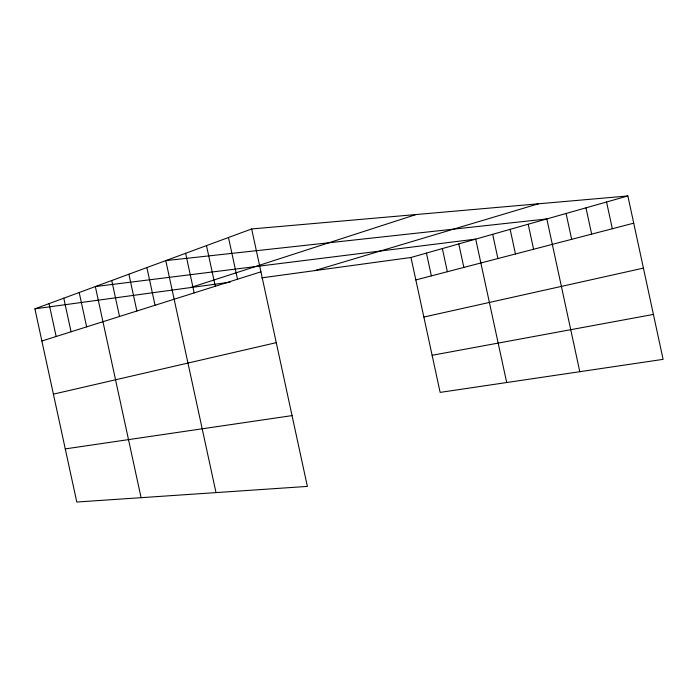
<?xml version="1.0" encoding="UTF-8"?>
<svg xmlns="http://www.w3.org/2000/svg" width="698" height="698" viewBox="0 0 698 698"><rect width="100%" height="100%" fill="white"/><g stroke="black" fill="none" stroke-linecap="round" stroke-linejoin="round"><path stroke-width="1.05" d="M251.664 228.961L307.373 486.41L76.789 502.036L34.9 308.83L251.664 228.961L627.86 195.964L663.1 359.357L440.141 392.389L410.982 257.475L261.689 277.865M190.467 287.585L416.069 214.539M41.871 340.999L260.939 271.827M314.746 270.615L538.289 203.825M410.982 257.475L627.86 195.964M415.834 279.933L633.723 223.168M53.397 394.152L276.268 342.657M423.861 317.049L643.425 268.119M432.123 355.291L653.407 314.423M65.272 448.901L292.052 415.615M34.9 308.83L230.078 282.184M606.562 202.01L612.329 228.743M585.98 207.847L591.651 234.127M566.087 213.492L571.662 239.335M579.802 371.702L546.831 218.945L165.775 260.607L216.014 492.596M528.194 224.233L533.595 249.256M510.151 229.354L515.464 253.976M492.666 234.31L497.901 258.557M506.687 382.53L475.704 239.117L95.338 286.564L141.083 497.674M458.778 243.925L463.856 267.43M442.358 248.575L447.357 271.723M426.434 253.095L431.364 275.893M228.473 237.512L237.503 279.226M206.486 245.609L215.281 286.241M185.616 253.295L194.184 292.907M146.885 267.57L155.052 305.262M128.894 274.201L136.869 311.003M111.732 280.526L119.524 316.482M79.197 292.506L86.648 326.856M63.78 298.186L71.065 331.777M49.026 303.621L56.154 336.488"/></g></svg>
